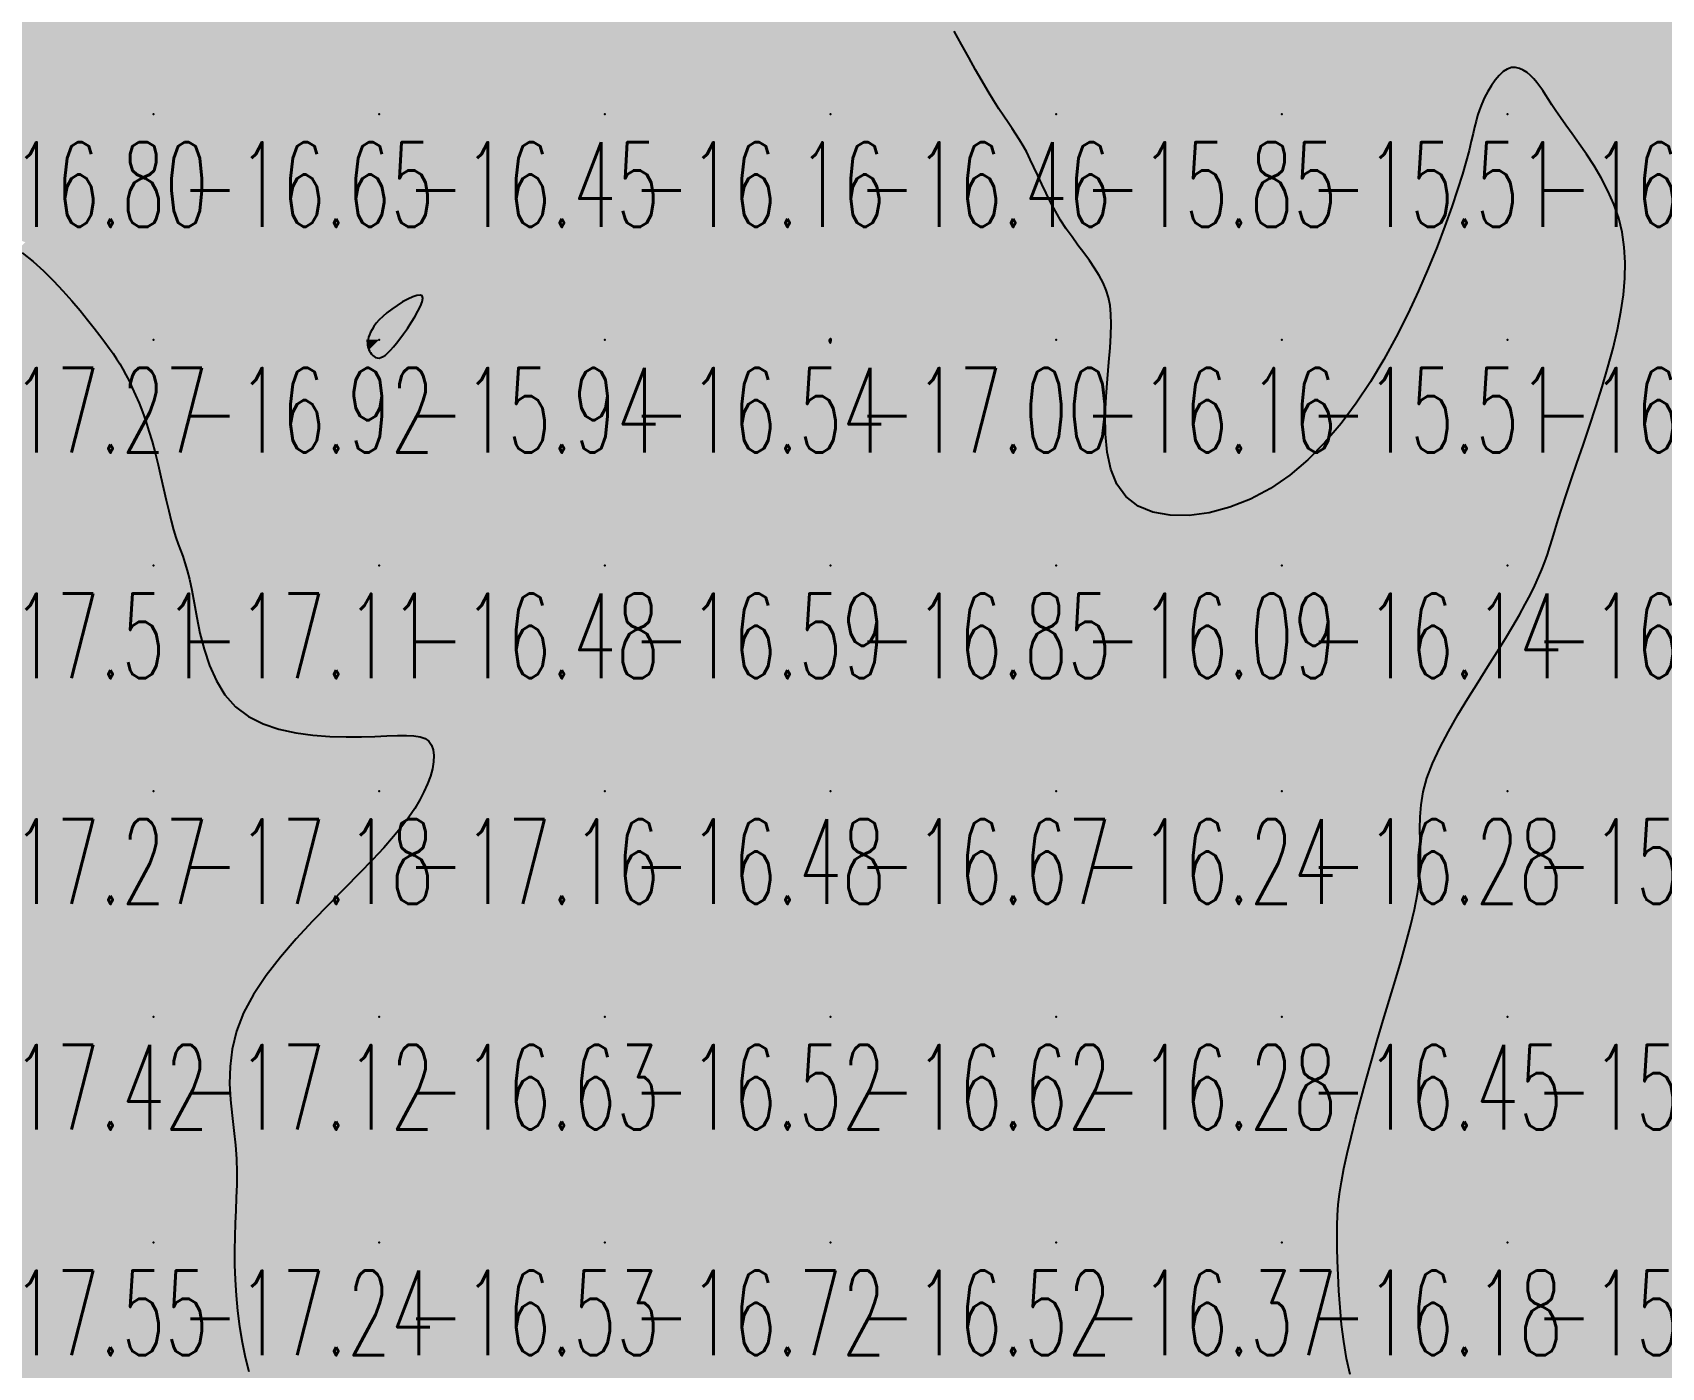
# Model space of a CAD drawing. Header units: millimetres. Extents: x 88261 to 90953, y 390274 to 392322.
# Drawn here: x 89624.9 to 89697.1, y 390741.7 to 390800.8 of the extents above; entities that cross this region are included whole.
import ezdxf
from ezdxf.enums import TextEntityAlignment as Align

# ---------------------------------------------------------------- set-up
doc = ezdxf.new("R2010")
doc.units = ezdxf.units.MM
doc.header["$LTSCALE"] = 25
for name, color, linetype in [('CN_03_00', 7, 'Continuous'), ('COTEAlt', 7, 'Continuous'), ('TN_COLORIAGE', 7, 'Continuous')]:
    doc.layers.add(name, color=color, linetype=linetype)
doc.styles.add('Simplex 1.0', font='Simplex.shx', dxfattribs={"width": 0.99, "height": 2.5})
doc.styles.get("Standard").update_dxf_attribs({"font": 'times.ttf'})

# ---------------------------------------------------------------- blocks, each defined once
blk = doc.blocks.new('COTE')
at = {"color": 0}
blk.add_point((0, 0), dxfattribs=at)
at = {"layer": 'COTEAlt'}
blk.add_attdef('ALT', text='', height=3.75, dxfattribs=at).set_placement((1.25, -1.25), align=Align.TOP_LEFT)

msp = doc.modelspace()

# ---------------------------------------------------------------- linework, layer by layer
at = {"layer": 'CN_03_00', "flags": 128}
for points, elevation in [([(89683.281, 390741.387), (89683.118, 390742.097), (89682.992, 390742.84), (89682.897, 390743.6), (89682.827, 390744.357), (89682.778, 390745.093), (89682.744, 390745.79), (89682.72, 390746.429), (89682.702, 390746.999), (89682.693, 390747.512), (89682.694, 390747.988), (89682.711, 390748.448), (89682.747, 390748.91), (89682.805, 390749.394), (89682.888, 390749.92), (89683, 390750.508), (89683.144, 390751.172), (89683.317, 390751.904), (89683.515, 390752.694), (89683.734, 390753.529), (89683.969, 390754.398), (89684.219, 390755.287), (89684.477, 390756.186), (89684.741, 390757.082), (89685.006, 390757.964), (89685.266, 390758.827), (89685.515, 390759.666), (89685.744, 390760.476), (89685.948, 390761.253), (89686.121, 390761.993), (89686.254, 390762.69), (89686.342, 390763.34), (89686.382, 390763.941), (89686.387, 390764.504), (89686.375, 390765.042), (89686.364, 390765.567), (89686.371, 390766.093), (89686.414, 390766.632), (89686.51, 390767.199), (89686.678, 390767.805), (89686.929, 390768.46), (89687.253, 390769.155), (89687.632, 390769.876), (89688.05, 390770.61), (89688.491, 390771.343), (89688.939, 390772.061), (89689.376, 390772.753), (89689.786, 390773.403), (89690.156, 390774.001), (89690.485, 390774.55), (89690.777, 390775.053), (89691.034, 390775.517), (89691.259, 390775.944), (89691.456, 390776.341), (89691.626, 390776.712), (89691.773, 390777.061), (89691.901, 390777.394), (89692.015, 390777.725), (89692.124, 390778.064), (89692.235, 390778.426), (89692.354, 390778.824), (89692.49, 390779.27), (89692.649, 390779.779), (89692.839, 390780.362), (89693.065, 390781.028), (89693.319, 390781.767), (89693.593, 390782.564), (89693.876, 390783.402), (89694.161, 390784.267), (89694.436, 390785.143), (89694.693, 390786.015), (89694.923, 390786.868), (89695.116, 390787.688), (89695.27, 390788.476), (89695.38, 390789.233), (89695.444, 390789.962), (89695.458, 390790.664), (89695.42, 390791.341), (89695.325, 390791.996), (89695.172, 390792.63), (89694.959, 390793.246), (89694.697, 390793.839), (89694.399, 390794.407), (89694.079, 390794.946), (89693.749, 390795.452), (89693.422, 390795.923), (89693.113, 390796.354), (89692.833, 390796.741), (89692.594, 390797.084), (89692.39, 390797.385), (89692.217, 390797.65), (89692.066, 390797.885), (89691.931, 390798.095), (89691.805, 390798.286), (89691.681, 390798.462), (89691.553, 390798.629), (89691.415, 390798.791), (89691.267, 390798.942), (89691.11, 390799.076), (89690.945, 390799.185), (89690.774, 390799.262), (89690.598, 390799.301), (89690.419, 390799.294), (89690.237, 390799.233), (89690.055, 390799.116), (89689.874, 390798.948), (89689.699, 390798.74), (89689.532, 390798.5), (89689.375, 390798.24), (89689.233, 390797.968), (89689.108, 390797.695), (89689.003, 390797.429), (89688.92, 390797.177), (89688.851, 390796.927), (89688.788, 390796.663), (89688.721, 390796.369), (89688.643, 390796.029), (89688.544, 390795.627), (89688.415, 390795.148), (89688.248, 390794.575), (89688.035, 390793.897), (89687.776, 390793.126), (89687.472, 390792.275), (89687.124, 390791.36), (89686.733, 390790.397), (89686.301, 390789.399), (89685.828, 390788.383), (89685.316, 390787.363), (89684.765, 390786.355), (89684.175, 390785.37), (89683.545, 390784.421), (89682.872, 390783.521), (89682.158, 390782.682), (89681.399, 390781.915), (89680.595, 390781.234), (89679.746, 390780.65), (89678.853, 390780.175), (89677.938, 390779.813), (89677.024, 390779.571), (89676.136, 390779.451), (89675.299, 390779.457), (89674.537, 390779.596), (89673.875, 390779.869), (89673.336, 390780.283), (89672.938, 390780.835), (89672.668, 390781.502), (89672.505, 390782.253), (89672.429, 390783.059), (89672.419, 390783.891), (89672.455, 390784.718), (89672.516, 390785.511), (89672.583, 390786.24), (89672.636, 390786.882), (89672.671, 390787.442), (89672.685, 390787.933), (89672.674, 390788.366), (89672.636, 390788.753), (89672.568, 390789.107), (89672.467, 390789.44), (89672.329, 390789.762), (89672.155, 390790.086), (89671.948, 390790.414), (89671.717, 390790.747), (89671.469, 390791.086), (89671.21, 390791.434), (89670.948, 390791.79), (89670.69, 390792.158), (89670.443, 390792.537), (89670.212, 390792.928), (89669.998, 390793.327), (89669.798, 390793.728), (89669.61, 390794.123), (89669.432, 390794.509), (89669.262, 390794.878), (89669.099, 390795.225), (89668.939, 390795.544), (89668.782, 390795.831), (89668.624, 390796.096), (89668.462, 390796.349), (89668.292, 390796.601), (89668.113, 390796.864), (89667.92, 390797.148), (89667.711, 390797.465), (89667.483, 390797.825), (89667.234, 390798.238), (89666.964, 390798.699), (89666.677, 390799.203), (89666.374, 390799.743), (89666.058, 390800.313), (89665.731, 390800.906)], -16), ([(89624.428, 390791.084), (89624.908, 390790.702), (89625.371, 390790.287), (89625.814, 390789.85), (89626.234, 390789.404), (89626.627, 390788.958), (89626.99, 390788.526), (89627.32, 390788.117), (89627.614, 390787.745), (89627.87, 390787.417), (89628.091, 390787.126), (89628.284, 390786.866), (89628.454, 390786.625), (89628.607, 390786.396), (89628.749, 390786.168), (89628.885, 390785.934), (89629.022, 390785.683), (89629.162, 390785.409), (89629.307, 390785.109), (89629.455, 390784.782), (89629.604, 390784.428), (89629.753, 390784.045), (89629.901, 390783.634), (89630.045, 390783.192), (89630.185, 390782.72), (89630.32, 390782.218), (89630.448, 390781.697), (89630.572, 390781.168), (89630.692, 390780.642), (89630.807, 390780.133), (89630.919, 390779.65), (89631.027, 390779.206), (89631.133, 390778.814), (89631.237, 390778.478), (89631.339, 390778.184), (89631.44, 390777.912), (89631.54, 390777.64), (89631.64, 390777.348), (89631.739, 390777.015), (89631.839, 390776.621), (89631.94, 390776.146), (89632.044, 390775.575), (89632.162, 390774.929), (89632.307, 390774.234), (89632.492, 390773.518), (89632.729, 390772.807), (89633.031, 390772.128), (89633.411, 390771.508), (89633.881, 390770.974), (89634.45, 390770.547), (89635.099, 390770.22), (89635.807, 390769.98), (89636.553, 390769.815), (89637.313, 390769.712), (89638.065, 390769.658), (89638.788, 390769.64), (89639.459, 390769.645), (89640.061, 390769.662), (89640.591, 390769.682), (89641.053, 390769.697), (89641.451, 390769.701), (89641.786, 390769.684), (89642.063, 390769.641), (89642.285, 390769.564), (89642.453, 390769.444), (89642.572, 390769.277), (89642.644, 390769.066), (89642.672, 390768.817), (89642.658, 390768.535), (89642.604, 390768.227), (89642.514, 390767.898), (89642.389, 390767.554), (89642.233, 390767.201), (89642.047, 390766.842), (89641.825, 390766.471), (89641.561, 390766.082), (89641.248, 390765.667), (89640.88, 390765.219), (89640.45, 390764.729), (89639.952, 390764.191), (89639.379, 390763.596), (89638.73, 390762.941), (89638.027, 390762.232), (89637.298, 390761.48), (89636.571, 390760.693), (89635.873, 390759.883), (89635.232, 390759.058), (89634.677, 390758.229), (89634.234, 390757.407), (89633.924, 390756.598), (89633.733, 390755.807), (89633.639, 390755.036), (89633.621, 390754.287), (89633.657, 390753.562), (89633.726, 390752.863), (89633.806, 390752.192), (89633.876, 390751.551), (89633.919, 390750.941), (89633.936, 390750.355), (89633.933, 390749.785), (89633.916, 390749.222), (89633.892, 390748.659), (89633.866, 390748.088), (89633.845, 390747.5), (89633.835, 390746.887), (89633.84, 390746.244), (89633.864, 390745.576), (89633.908, 390744.892), (89633.972, 390744.2), (89634.06, 390743.508), (89634.172, 390742.825), (89634.309, 390742.159), (89634.474, 390741.519)], -17)]:
    msp.add_lwpolyline(points, dxfattribs=dict(at, elevation=elevation))
for points, elevation in [([(89640.422, 390786.489), (89640.524, 390786.558), (89640.635, 390786.652), (89640.754, 390786.772), (89640.883, 390786.916), (89641.021, 390787.086), (89641.169, 390787.28), (89641.328, 390787.499), (89641.496, 390787.74), (89641.665, 390787.994), (89641.825, 390788.251), (89641.967, 390788.498), (89642.082, 390788.726), (89642.158, 390788.922), (89642.187, 390789.077), (89642.159, 390789.178), (89642.067, 390789.218), (89641.921, 390789.202), (89641.733, 390789.14), (89641.514, 390789.04), (89641.278, 390788.91), (89641.037, 390788.759), (89640.804, 390788.597), (89640.589, 390788.432), (89640.404, 390788.271), (89640.249, 390788.116), (89640.12, 390787.968), (89640.015, 390787.827), (89639.931, 390787.693), (89639.865, 390787.569), (89639.816, 390787.453), (89639.779, 390787.346), (89639.754, 390787.25), (89639.738, 390787.162), (89639.732, 390787.081), (89639.735, 390787.006), (89639.746, 390786.935), (89639.765, 390786.867), (89639.792, 390786.8), (89639.825, 390786.734), (89639.864, 390786.667), (89639.91, 390786.602), (89639.962, 390786.543), (89640.022, 390786.492), (89640.087, 390786.454), (89640.16, 390786.431), (89640.24, 390786.427), (89640.327, 390786.445), (89640.422, 390786.489)], -16), ([(89660.249, 390787.106), (89660.255, 390787.117), (89660.26, 390787.131), (89660.264, 390787.146), (89660.268, 390787.163), (89660.271, 390787.18), (89660.274, 390787.197), (89660.276, 390787.211), (89660.277, 390787.224), (89660.278, 390787.234), (89660.278, 390787.242), (89660.277, 390787.248), (89660.276, 390787.254), (89660.275, 390787.258), (89660.273, 390787.261), (89660.271, 390787.265), (89660.269, 390787.268), (89660.266, 390787.271), (89660.263, 390787.274), (89660.26, 390787.276), (89660.256, 390787.278), (89660.252, 390787.279), (89660.248, 390787.279), (89660.243, 390787.278), (89660.237, 390787.276), (89660.231, 390787.273), (89660.225, 390787.269), (89660.218, 390787.264), (89660.212, 390787.258), (89660.206, 390787.251), (89660.201, 390787.244), (89660.196, 390787.237), (89660.193, 390787.229), (89660.19, 390787.221), (89660.187, 390787.212), (89660.186, 390787.204), (89660.186, 390787.194), (89660.187, 390787.184), (89660.189, 390787.173), (89660.193, 390787.161), (89660.197, 390787.149), (89660.202, 390787.137), (89660.209, 390787.125), (89660.215, 390787.114), (89660.222, 390787.106), (89660.229, 390787.1), (89660.236, 390787.098), (89660.243, 390787.1), (89660.249, 390787.106)], -17)]:
    msp.add_lwpolyline(points, close=True, dxfattribs=dict(at, elevation=elevation))
at = {"layer": 'TN_COLORIAGE', "color": 183}
for points in [[(89620.249, 390797.239, -16.698), (89630.249, 390797.239, -16.698), (89630.249, 390807.239, -16.698)], [(89620.249, 390807.239, -16.698), (89620.249, 390797.239, -16.698), (89630.249, 390807.239, -16.698)], [(89630.249, 390807.239, -16.325), (89630.249, 390797.239, -16.325), (89640.249, 390807.239, -16.325)], [(89630.249, 390797.239, -16.325), (89640.249, 390797.239, -16.325), (89640.249, 390807.239, -16.325)], [(89640.249, 390807.239, -16.294), (89640.249, 390797.239, -16.294), (89650.249, 390807.239, -16.294)], [(89640.249, 390797.239, -16.294), (89650.249, 390797.239, -16.294), (89650.249, 390807.239, -16.294)], [(89650.249, 390807.239, -16.119), (89650.249, 390797.239, -16.119), (89660.249, 390807.239, -16.119)], [(89650.249, 390797.239, -16.119), (89660.249, 390797.239, -16.119), (89660.249, 390807.239, -16.119)], [(89660.249, 390797.239, -16), (89665.097, 390802.087, -16), (89660.249, 390807.239, -16), (89662.216, 390807.239, -16)], [(89665.097, 390802.087, -16.456), (89667.722, 390797.239, -16.456), (89660.249, 390797.239, -16.456)], [(89688.755, 390797.239, -16.087), (89690.249, 390799.874, -16.087), (89690.249, 390797.239, -16.087)], [(89691.674, 390798.665, -16.087), (89690.249, 390799.874, -16.087), (89690.249, 390797.239, -16.087)], [(89691.674, 390798.665, -16.087), (89692.372, 390797.239, -16.087), (89690.249, 390797.239, -16.087)], [(89620.249, 390793.018, -16.649), (89624.57, 390791.561, -16.649), (89620.249, 390797.239, -16.649), (89630.249, 390797.239, -16.649)], [(89628.038, 390787.239, -16.649), (89624.57, 390791.561, -16.649), (89630.249, 390787.239, -16.649), (89630.249, 390797.239, -16.649)], [(89630.249, 390797.239, -16.447), (89630.249, 390787.239, -16.447), (89640.249, 390797.239, -16.447)], [(89630.249, 390787.239, -16), (89639.667, 390787.239, -16), (89640.249, 390797.239, -16), (89640.249, 390788.372, -16)], [(89640.249, 390797.239, -16), (89640.249, 390788.372, -16), (89650.249, 390797.239, -16), (89642.873, 390789.864, -16)], [(89650.249, 390787.239, -16), (89641.211, 390787.239, -16), (89650.249, 390797.239, -16), (89642.873, 390789.864, -16)], [(89650.249, 390797.239, -16.456), (89650.249, 390787.239, -16.456), (89660.249, 390797.239, -16.456)], [(89660.187, 390787.239, -16.456), (89660.249, 390787.292, -16.456), (89650.249, 390787.239, -16.456), (89660.249, 390797.239, -16.456)], [(89660.249, 390787.292, -16), (89660.274, 390787.264, -16), (89660.249, 390797.239, -16), (89668.917, 390795.907, -16)], [(89668.917, 390795.907, -16.456), (89667.722, 390797.239, -16.456), (89660.249, 390797.239, -16.456)], [(89690.249, 390787.239, -16), (89685.724, 390787.239, -16), (89690.249, 390797.239, -16), (89688.752, 390795.742, -16)], [(89688.755, 390797.239, -16.087), (89688.752, 390795.742, -16.087), (89690.249, 390797.239, -16.087)], [(89690.249, 390787.239, -16), (89695.835, 390792.826, -16), (89690.249, 390797.239, -16), (89692.372, 390797.239, -16)], [(89660.283, 390787.239, -16), (89660.274, 390787.264, -16), (89670.249, 390787.239, -16), (89668.917, 390795.907, -16)], [(89668.917, 390795.907, -16.164), (89670.249, 390792.395, -16.164), (89670.249, 390787.239, -16.164)], [(89695.317, 390787.239, -16.407), (89695.835, 390792.826, -16.407), (89690.249, 390787.239, -16.407)], [(89672.744, 390789.735, -16.164), (89670.249, 390792.395, -16.164), (89670.249, 390787.239, -16.164)], [(89672.744, 390789.735, -16.164), (89672.749, 390787.239, -16.164), (89670.249, 390787.239, -16.164)], [(89628.038, 390787.239, -16.924), (89628.961, 390785.951, -16.924), (89630.249, 390787.239, -16.924)], [(89630.249, 390783.055, -16.924), (89628.961, 390785.951, -16.924), (89630.249, 390787.239, -16.924)], [(89630.249, 390783.055, -16), (89631.156, 390778.147, -16), (89630.249, 390787.239, -16), (89639.758, 390786.749, -16)], [(89639.758, 390786.749, -16.924), (89639.667, 390787.239, -16.924), (89630.249, 390787.239, -16.924)], [(89631.927, 390777.239, -16), (89631.156, 390778.147, -16), (89640.249, 390777.239, -16), (89639.758, 390786.749, -16)], [(89639.758, 390786.749, -16.477), (89640.249, 390786.171, -16.477), (89640.249, 390777.239, -16.477)], [(89650.249, 390787.239, -16), (89641.211, 390787.239, -16), (89640.249, 390777.239, -16), (89640.249, 390786.171, -16)], [(89640.249, 390777.239, -16.536), (89650.249, 390777.239, -16.536), (89650.249, 390787.239, -16.536)], [(89660.18, 390787.171, -16.536), (89660.187, 390787.239, -16.536), (89650.249, 390777.239, -16.536), (89650.249, 390787.239, -16.536)], [(89660.249, 390787.047, -16.586), (89660.18, 390787.171, -16.586), (89660.249, 390777.239, -16.586), (89650.249, 390777.239, -16.586)], [(89660.249, 390787.047, -16.164), (89660.283, 390787.239, -16.164), (89660.249, 390777.239, -16.164), (89670.249, 390787.239, -16.164)], [(89660.249, 390777.239, -16.164), (89670.249, 390777.239, -16.164), (89670.249, 390787.239, -16.164)], [(89670.249, 390787.239, -16), (89672.749, 390787.239, -16), (89670.249, 390777.239, -16), (89671.754, 390778.745, -16)], [(89690.249, 390787.239, -16), (89685.724, 390787.239, -16), (89680.249, 390777.239, -16), (89680.249, 390779.479, -16)], [(89680.249, 390777.239, -16.407), (89690.249, 390777.239, -16.407), (89690.249, 390787.239, -16.407)], [(89690.249, 390787.239, -16), (89695.317, 390787.239, -16), (89690.249, 390777.239, -16), (89692.432, 390779.423, -16)], [(89680.249, 390777.239, -16), (89680.249, 390779.479, -16), (89670.249, 390777.239, -16), (89671.754, 390778.745, -16)], [(89691.989, 390777.239, -16.111), (89692.432, 390779.423, -16.111), (89690.249, 390777.239, -16.111)], [(89631.927, 390777.239, -16.477), (89632.778, 390769.769, -16.477), (89640.249, 390777.239, -16.477)], [(89640.249, 390769.532, -16.477), (89632.778, 390769.769, -16.477), (89640.249, 390777.239, -16.477)], [(89642.982, 390769.973, -16.477), (89640.249, 390769.532, -16.477), (89650.249, 390777.239, -16.477), (89640.249, 390777.239, -16.477)], [(89642.982, 390769.973, -16.477), (89642.542, 390767.239, -16.477), (89650.249, 390777.239, -16.477), (89650.249, 390767.239, -16.477)], [(89650.249, 390777.239, -16.854), (89650.249, 390767.239, -16.854), (89660.249, 390777.239, -16.854)], [(89650.249, 390767.239, -16.854), (89660.249, 390767.239, -16.854), (89660.249, 390777.239, -16.854)], [(89660.249, 390777.239, -16.087), (89660.249, 390767.239, -16.087), (89670.249, 390777.239, -16.087)], [(89660.249, 390767.239, -16.087), (89670.249, 390767.239, -16.087), (89670.249, 390777.239, -16.087)], [(89670.249, 390777.239, -16.142), (89670.249, 390767.239, -16.142), (89680.249, 390777.239, -16.142)], [(89670.249, 390767.239, -16.142), (89680.249, 390767.239, -16.142), (89680.249, 390777.239, -16.142)], [(89680.249, 390777.239, -16.111), (89680.249, 390767.239, -16.111), (89690.249, 390777.239, -16.111)], [(89680.249, 390767.239, -16), (89685.73, 390767.239, -16), (89690.249, 390777.239, -16), (89690.249, 390773.984, -16)], [(89691.989, 390777.239, -16.111), (89690.249, 390773.984, -16.111), (89690.249, 390777.239, -16.111)], [(89640.249, 390764.275, -16.477), (89642.542, 390767.239, -16.477), (89640.249, 390757.239, -16.477), (89650.249, 390767.239, -16.477)], [(89640.249, 390757.239, -16.477), (89650.249, 390757.239, -16.477), (89650.249, 390767.239, -16.477)], [(89650.249, 390767.239, -16.673), (89650.249, 390757.239, -16.673), (89660.249, 390767.239, -16.673)], [(89650.249, 390757.239, -16.673), (89660.249, 390757.239, -16.673), (89660.249, 390767.239, -16.673)], [(89660.249, 390767.239, -16.242), (89660.249, 390757.239, -16.242), (89670.249, 390767.239, -16.242)], [(89660.249, 390757.239, -16.242), (89670.249, 390757.239, -16.242), (89670.249, 390767.239, -16.242)], [(89670.249, 390767.239, -16.278), (89670.249, 390757.239, -16.278), (89680.249, 390767.239, -16.278)], [(89670.249, 390757.239, -16.278), (89680.249, 390757.239, -16.278), (89680.249, 390767.239, -16.278)], [(89680.249, 390757.239, -16), (89686.9, 390763.89, -16), (89680.249, 390767.239, -16), (89685.73, 390767.239, -16)], [(89632.735, 390757.239, -16.631), (89640.249, 390764.275, -16.631), (89640.249, 390757.239, -16.631)], [(89684.724, 390757.239, -16.455), (89686.9, 390763.89, -16.455), (89680.249, 390757.239, -16.455)], [(89632.735, 390757.239, -16.631), (89634.216, 390751.207, -16.631), (89640.249, 390757.239, -16.631)], [(89634.216, 390751.207, -16.53), (89633.656, 390747.239, -16.53), (89640.249, 390757.239, -16.53), (89640.249, 390747.239, -16.53)], [(89640.249, 390757.239, -16.52), (89640.249, 390747.239, -16.52), (89650.249, 390757.239, -16.52)], [(89640.249, 390747.239, -16.52), (89650.249, 390747.239, -16.52), (89650.249, 390757.239, -16.52)], [(89650.249, 390757.239, -16.623), (89650.249, 390747.239, -16.623), (89660.249, 390757.239, -16.623)], [(89650.249, 390747.239, -16.623), (89660.249, 390747.239, -16.623), (89660.249, 390757.239, -16.623)], [(89660.249, 390757.239, -16.282), (89660.249, 390747.239, -16.282), (89670.249, 390757.239, -16.282)], [(89660.249, 390747.239, -16.282), (89670.249, 390747.239, -16.282), (89670.249, 390757.239, -16.282)], [(89670.249, 390757.239, -16.455), (89670.249, 390747.239, -16.455), (89680.249, 390757.239, -16.455)], [(89670.249, 390747.239, -16.455), (89680.249, 390747.239, -16.455), (89680.249, 390757.239, -16.455)], [(89680.249, 390757.239, -16), (89684.724, 390757.239, -16), (89680.249, 390747.239, -16), (89682.652, 390749.642, -16)], [(89682.652, 390749.642, -16.178), (89682.672, 390747.239, -16.178), (89680.249, 390747.239, -16.178)], [(89633.656, 390747.239, -16.53), (89634.167, 390741.158, -16.53), (89640.249, 390747.239, -16.53)], [(89636.52, 390737.239, -16.53), (89634.167, 390741.158, -16.53), (89640.249, 390737.239, -16.53), (89640.249, 390747.239, -16.53)], [(89640.249, 390747.239, -16.721), (89640.249, 390737.239, -16.721), (89650.249, 390747.239, -16.721)], [(89648.885, 390737.239, -16.721), (89650.249, 390738.165, -16.721), (89640.249, 390737.239, -16.721), (89650.249, 390747.239, -16.721)], [(89650.249, 390738.165, -16.522), (89650.811, 390737.802, -16.522), (89650.249, 390747.239, -16.522), (89660.249, 390747.239, -16.522)], [(89650.811, 390737.802, -16.474), (89650.762, 390737.239, -16.474), (89660.249, 390747.239, -16.474), (89660.249, 390737.239, -16.474)], [(89660.249, 390747.239, -16.372), (89660.249, 390737.239, -16.372), (89670.249, 390747.239, -16.372)], [(89660.249, 390737.239, -16.372), (89670.249, 390737.239, -16.372), (89670.249, 390747.239, -16.372)], [(89670.249, 390747.239, -16.178), (89670.249, 390737.239, -16.178), (89680.249, 390747.239, -16.178)], [(89670.249, 390737.239, -16.178), (89680.249, 390737.239, -16.178), (89680.249, 390747.239, -16.178)], [(89680.249, 390737.239, -16), (89682.984, 390739.975, -16), (89680.249, 390747.239, -16), (89682.672, 390747.239, -16)]]:
    msp.add_solid(points, dxfattribs=at)
at = {"layer": 'TN_COLORIAGE', "color": 241}
for points in [[(89667.722, 390797.239, -15.516), (89665.097, 390802.087, -15.516), (89670.249, 390797.239, -15.516), (89670.249, 390807.239, -15.516)], [(89670.249, 390807.239, -15.505), (89670.249, 390797.239, -15.505), (89680.249, 390807.239, -15.505)], [(89670.249, 390797.239, -15.505), (89680.249, 390797.239, -15.505), (89680.249, 390807.239, -15.505)], [(89680.249, 390807.239, -15.758), (89680.249, 390797.239, -15.758), (89690.249, 390807.239, -15.758)], [(89690.249, 390799.874, -15.507), (89688.755, 390797.239, -15.507), (89690.249, 390807.239, -15.507), (89680.249, 390797.239, -15.507)], [(89690.249, 390799.874, -15.479), (89691.674, 390798.665, -15.479), (89690.249, 390807.239, -15.479), (89700.249, 390807.239, -15.479)], [(89692.372, 390797.239, -15.479), (89691.674, 390798.665, -15.479), (89700.249, 390797.239, -15.479), (89700.249, 390807.239, -15.479)], [(89667.722, 390797.239, -15.846), (89668.917, 390795.907, -15.846), (89670.249, 390797.239, -15.846)], [(89670.249, 390792.395, -15.846), (89668.917, 390795.907, -15.846), (89670.249, 390797.239, -15.846)], [(89670.249, 390792.395, -15.507), (89672.744, 390789.735, -15.507), (89670.249, 390797.239, -15.507), (89680.249, 390797.239, -15.507)], [(89672.749, 390787.239, -15.507), (89672.744, 390789.735, -15.507), (89680.249, 390787.239, -15.507), (89680.249, 390797.239, -15.507)], [(89688.752, 390795.742, -15.507), (89688.755, 390797.239, -15.507), (89680.249, 390787.239, -15.507), (89680.249, 390797.239, -15.507)], [(89692.372, 390797.239, -15.679), (89695.835, 390792.826, -15.679), (89700.249, 390797.239, -15.679)], [(89695.835, 390792.826, -15.604), (89695.317, 390787.239, -15.604), (89700.249, 390797.239, -15.604), (89700.249, 390787.239, -15.604)], [(89688.752, 390795.742, -15.508), (89685.724, 390787.239, -15.508), (89680.249, 390787.239, -15.508)], [(89642.873, 390789.864, -15.943), (89640.249, 390788.372, -15.943), (89640.249, 390787.239, -15.943)], [(89642.873, 390789.864, -15.943), (89641.211, 390787.239, -15.943), (89640.249, 390787.239, -15.943)], [(89640.249, 390788.372, -15.943), (89639.667, 390787.239, -15.943), (89640.249, 390787.239, -15.943)], [(89639.667, 390787.239, -15.943), (89639.758, 390786.749, -15.943), (89640.249, 390787.239, -15.943)], [(89640.249, 390786.171, -15.943), (89639.758, 390786.749, -15.943), (89640.249, 390787.239, -15.943)], [(89640.249, 390786.171, -15.943), (89641.211, 390787.239, -15.943), (89640.249, 390787.239, -15.943)], [(89671.754, 390778.745, -15.508), (89672.749, 390787.239, -15.508), (89680.249, 390787.239, -15.508)], [(89671.754, 390778.745, -15.508), (89680.249, 390779.479, -15.508), (89680.249, 390787.239, -15.508)], [(89680.249, 390779.479, -15.508), (89685.724, 390787.239, -15.508), (89680.249, 390787.239, -15.508)], [(89692.432, 390779.423, -15.476), (89691.989, 390777.239, -15.476), (89700.249, 390787.239, -15.476), (89700.249, 390777.239, -15.476)], [(89692.432, 390779.423, -15.604), (89695.317, 390787.239, -15.604), (89700.249, 390787.239, -15.604)], [(89690.249, 390773.984, -15.476), (89691.989, 390777.239, -15.476), (89690.249, 390767.239, -15.476), (89700.249, 390777.239, -15.476)], [(89690.249, 390767.239, -15.476), (89700.249, 390767.239, -15.476), (89700.249, 390777.239, -15.476)], [(89690.249, 390773.984, -15.771), (89685.73, 390767.239, -15.771), (89690.249, 390767.239, -15.771)], [(89686.9, 390763.89, -15.439), (89684.724, 390757.239, -15.439), (89690.249, 390767.239, -15.439), (89690.249, 390757.239, -15.439)], [(89685.73, 390767.239, -15.771), (89686.9, 390763.89, -15.771), (89690.249, 390767.239, -15.771)], [(89690.249, 390767.239, -15.337), (89690.249, 390757.239, -15.337), (89700.249, 390767.239, -15.337)], [(89690.249, 390757.239, -15.337), (89700.249, 390757.239, -15.337), (89700.249, 390767.239, -15.337)], [(89682.652, 390749.642, -15.439), (89684.724, 390757.239, -15.439), (89690.249, 390757.239, -15.439)], [(89682.672, 390747.239, -15.439), (89682.652, 390749.642, -15.439), (89690.249, 390747.239, -15.439), (89690.249, 390757.239, -15.439)], [(89690.249, 390757.239, -15.291), (89690.249, 390747.239, -15.291), (89700.249, 390757.239, -15.291)], [(89690.249, 390747.239, -15.291), (89700.249, 390747.239, -15.291), (89700.249, 390757.239, -15.291)], [(89682.672, 390747.239, -15.445), (89682.984, 390739.975, -15.445), (89690.249, 390747.239, -15.445)], [(89686.303, 390737.239, -15.445), (89682.984, 390739.975, -15.445), (89690.249, 390737.239, -15.445), (89690.249, 390747.239, -15.445)], [(89690.249, 390747.239, -15.714), (89690.249, 390737.239, -15.714), (89700.249, 390747.239, -15.714)], [(89690.249, 390737.239, -15.714), (89700.249, 390737.239, -15.714), (89700.249, 390747.239, -15.714)]]:
    msp.add_solid(points, dxfattribs=at)
at = {"layer": 'TN_COLORIAGE', "color": 193}
for points in [[(89624.57, 390791.561, -17.267), (89628.038, 390787.239, -17.267), (89620.249, 390787.239, -17.267)], [(89620.249, 390777.239, -17), (89628.961, 390785.951, -17), (89620.249, 390787.239, -17), (89628.038, 390787.239, -17)], [(89660.187, 390787.239, -17.003), (89660.18, 390787.171, -17.003), (89660.249, 390787.239, -17.003)], [(89660.18, 390787.171, -17.003), (89660.249, 390787.047, -17.003), (89660.249, 390787.239, -17.003)], [(89660.249, 390787.292, -17.003), (89660.187, 390787.239, -17.003), (89660.249, 390787.239, -17.003)], [(89660.274, 390787.264, -17.003), (89660.249, 390787.292, -17.003), (89660.249, 390787.239, -17.003)], [(89660.274, 390787.264, -17.003), (89660.283, 390787.239, -17.003), (89660.249, 390787.239, -17.003)], [(89660.283, 390787.239, -17.003), (89660.249, 390787.047, -17.003), (89660.249, 390787.239, -17.003)], [(89620.249, 390777.239, -17), (89628.961, 390785.951, -17), (89630.249, 390777.239, -17), (89630.249, 390783.055, -17)], [(89631.156, 390778.147, -17.105), (89630.249, 390783.055, -17.105), (89630.249, 390777.239, -17.105)], [(89631.156, 390778.147, -17.105), (89631.927, 390777.239, -17.105), (89630.249, 390777.239, -17.105)], [(89620.249, 390767.239, -17.105), (89630.249, 390767.239, -17.105), (89630.249, 390777.239, -17.105)], [(89620.249, 390777.239, -17.105), (89620.249, 390767.239, -17.105), (89630.249, 390777.239, -17.105)], [(89630.249, 390767.239, -17), (89632.778, 390769.769, -17), (89630.249, 390777.239, -17), (89631.927, 390777.239, -17)], [(89630.249, 390767.239, -17), (89632.778, 390769.769, -17), (89640.249, 390767.239, -17), (89640.249, 390769.532, -17)], [(89640.249, 390769.532, -17.156), (89642.982, 390769.973, -17.156), (89640.249, 390767.239, -17.156)], [(89642.542, 390767.239, -17.156), (89642.982, 390769.973, -17.156), (89640.249, 390767.239, -17.156)], [(89620.249, 390757.239, -17.177), (89630.249, 390757.239, -17.177), (89630.249, 390767.239, -17.177)], [(89620.249, 390767.239, -17.177), (89620.249, 390757.239, -17.177), (89630.249, 390767.239, -17.177)], [(89630.249, 390767.239, -17.156), (89630.249, 390757.239, -17.156), (89640.249, 390767.239, -17.156)], [(89640.249, 390767.239, -17), (89640.249, 390764.275, -17), (89630.249, 390757.239, -17), (89632.735, 390757.239, -17)], [(89642.542, 390767.239, -17.156), (89640.249, 390764.275, -17.156), (89640.249, 390767.239, -17.156)], [(89620.249, 390757.239, -17.122), (89620.249, 390747.239, -17.122), (89630.249, 390757.239, -17.122)], [(89620.249, 390747.239, -17.122), (89630.249, 390747.239, -17.122), (89630.249, 390757.239, -17.122)], [(89630.249, 390747.239, -17), (89634.216, 390751.207, -17), (89630.249, 390757.239, -17), (89632.735, 390757.239, -17)], [(89633.656, 390747.239, -17.243), (89634.216, 390751.207, -17.243), (89630.249, 390747.239, -17.243)], [(89620.249, 390737.239, -17.243), (89630.249, 390737.239, -17.243), (89630.249, 390747.239, -17.243)], [(89620.249, 390747.239, -17.243), (89620.249, 390737.239, -17.243), (89630.249, 390747.239, -17.243)], [(89630.249, 390737.239, -17), (89634.167, 390741.158, -17), (89630.249, 390747.239, -17), (89633.656, 390747.239, -17)]]:
    msp.add_solid(points, dxfattribs=at)

# ---------------------------------------------------------------- block references
at = {"layer": 'COTEAlt'}
ref = msp.add_blockref('COTE', (89620.249, 390797.239), dxfattribs=at)
ref.add_attrib('ALT', '-16.80', dxfattribs={"height": 3.75, "style": 'Simplex 1.0', "width": 0.6}).set_placement((89621.499, 390795.989), align=Align.TOP_LEFT)
ref = msp.add_blockref('COTE', (89630.249, 390797.239), dxfattribs=at)
ref.add_attrib('ALT', '-16.65', dxfattribs={"height": 3.75, "style": 'Simplex 1.0', "width": 0.6}).set_placement((89631.499, 390795.989), align=Align.TOP_LEFT)
ref = msp.add_blockref('COTE', (89640.249, 390797.239), dxfattribs=at)
ref.add_attrib('ALT', '-16.45', dxfattribs={"height": 3.75, "style": 'Simplex 1.0', "width": 0.6}).set_placement((89641.499, 390795.989), align=Align.TOP_LEFT)
ref = msp.add_blockref('COTE', (89650.249, 390797.239), dxfattribs=at)
ref.add_attrib('ALT', '-16.16', dxfattribs={"height": 3.75, "style": 'Simplex 1.0', "width": 0.6}).set_placement((89651.499, 390795.989), align=Align.TOP_LEFT)
ref = msp.add_blockref('COTE', (89660.249, 390797.239), dxfattribs=at)
ref.add_attrib('ALT', '-16.46', dxfattribs={"height": 3.75, "style": 'Simplex 1.0', "width": 0.6}).set_placement((89661.499, 390795.989), align=Align.TOP_LEFT)
ref = msp.add_blockref('COTE', (89670.249, 390797.239), dxfattribs=at)
ref.add_attrib('ALT', '-15.85', dxfattribs={"height": 3.75, "style": 'Simplex 1.0', "width": 0.6}).set_placement((89671.499, 390795.989), align=Align.TOP_LEFT)
ref = msp.add_blockref('COTE', (89680.249, 390797.239), dxfattribs=at)
ref.add_attrib('ALT', '-15.51', dxfattribs={"height": 3.75, "style": 'Simplex 1.0', "width": 0.6}).set_placement((89681.499, 390795.989), align=Align.TOP_LEFT)
ref = msp.add_blockref('COTE', (89690.249, 390797.239), dxfattribs=at)
ref.add_attrib('ALT', '-16.09', dxfattribs={"height": 3.75, "style": 'Simplex 1.0', "width": 0.6}).set_placement((89691.499, 390795.989), align=Align.TOP_LEFT)
ref = msp.add_blockref('COTE', (89620.249, 390787.239), dxfattribs=at)
ref.add_attrib('ALT', '-17.27', dxfattribs={"height": 3.75, "style": 'Simplex 1.0', "width": 0.6}).set_placement((89621.499, 390785.989), align=Align.TOP_LEFT)
ref = msp.add_blockref('COTE', (89630.249, 390787.239), dxfattribs=at)
ref.add_attrib('ALT', '-16.92', dxfattribs={"height": 3.75, "style": 'Simplex 1.0', "width": 0.6}).set_placement((89631.499, 390785.989), align=Align.TOP_LEFT)
ref = msp.add_blockref('COTE', (89640.249, 390787.239), dxfattribs=at)
ref.add_attrib('ALT', '-15.94', dxfattribs={"height": 3.75, "style": 'Simplex 1.0', "width": 0.6}).set_placement((89641.499, 390785.989), align=Align.TOP_LEFT)
ref = msp.add_blockref('COTE', (89650.249, 390787.239), dxfattribs=at)
ref.add_attrib('ALT', '-16.54', dxfattribs={"height": 3.75, "style": 'Simplex 1.0', "width": 0.6}).set_placement((89651.499, 390785.989), align=Align.TOP_LEFT)
ref = msp.add_blockref('COTE', (89660.249, 390787.239), dxfattribs=at)
ref.add_attrib('ALT', '-17.00', dxfattribs={"height": 3.75, "style": 'Simplex 1.0', "width": 0.6}).set_placement((89661.499, 390785.989), align=Align.TOP_LEFT)
ref = msp.add_blockref('COTE', (89670.249, 390787.239), dxfattribs=at)
ref.add_attrib('ALT', '-16.16', dxfattribs={"height": 3.75, "style": 'Simplex 1.0', "width": 0.6}).set_placement((89671.499, 390785.989), align=Align.TOP_LEFT)
ref = msp.add_blockref('COTE', (89680.249, 390787.239), dxfattribs=at)
ref.add_attrib('ALT', '-15.51', dxfattribs={"height": 3.75, "style": 'Simplex 1.0', "width": 0.6}).set_placement((89681.499, 390785.989), align=Align.TOP_LEFT)
ref = msp.add_blockref('COTE', (89690.249, 390787.239), dxfattribs=at)
ref.add_attrib('ALT', '-16.41', dxfattribs={"height": 3.75, "style": 'Simplex 1.0', "width": 0.6}).set_placement((89691.499, 390785.989), align=Align.TOP_LEFT)
ref = msp.add_blockref('COTE', (89620.249, 390777.239), dxfattribs=at)
ref.add_attrib('ALT', '-17.51', dxfattribs={"height": 3.75, "style": 'Simplex 1.0', "width": 0.6}).set_placement((89621.499, 390775.989), align=Align.TOP_LEFT)
ref = msp.add_blockref('COTE', (89630.249, 390777.239), dxfattribs=at)
ref.add_attrib('ALT', '-17.11', dxfattribs={"height": 3.75, "style": 'Simplex 1.0', "width": 0.6}).set_placement((89631.499, 390775.989), align=Align.TOP_LEFT)
ref = msp.add_blockref('COTE', (89640.249, 390777.239), dxfattribs=at)
ref.add_attrib('ALT', '-16.48', dxfattribs={"height": 3.75, "style": 'Simplex 1.0', "width": 0.6}).set_placement((89641.499, 390775.989), align=Align.TOP_LEFT)
ref = msp.add_blockref('COTE', (89650.249, 390777.239), dxfattribs=at)
ref.add_attrib('ALT', '-16.59', dxfattribs={"height": 3.75, "style": 'Simplex 1.0', "width": 0.6}).set_placement((89651.499, 390775.989), align=Align.TOP_LEFT)
ref = msp.add_blockref('COTE', (89660.249, 390777.239), dxfattribs=at)
ref.add_attrib('ALT', '-16.85', dxfattribs={"height": 3.75, "style": 'Simplex 1.0', "width": 0.6}).set_placement((89661.499, 390775.989), align=Align.TOP_LEFT)
ref = msp.add_blockref('COTE', (89670.249, 390777.239), dxfattribs=at)
ref.add_attrib('ALT', '-16.09', dxfattribs={"height": 3.75, "style": 'Simplex 1.0', "width": 0.6}).set_placement((89671.499, 390775.989), align=Align.TOP_LEFT)
ref = msp.add_blockref('COTE', (89680.249, 390777.239), dxfattribs=at)
ref.add_attrib('ALT', '-16.14', dxfattribs={"height": 3.75, "style": 'Simplex 1.0', "width": 0.6}).set_placement((89681.499, 390775.989), align=Align.TOP_LEFT)
ref = msp.add_blockref('COTE', (89690.249, 390777.239), dxfattribs=at)
ref.add_attrib('ALT', '-16.11', dxfattribs={"height": 3.75, "style": 'Simplex 1.0', "width": 0.6}).set_placement((89691.499, 390775.989), align=Align.TOP_LEFT)
ref = msp.add_blockref('COTE', (89620.249, 390767.239), dxfattribs=at)
ref.add_attrib('ALT', '-17.27', dxfattribs={"height": 3.75, "style": 'Simplex 1.0', "width": 0.6}).set_placement((89621.499, 390765.989), align=Align.TOP_LEFT)
ref = msp.add_blockref('COTE', (89630.249, 390767.239), dxfattribs=at)
ref.add_attrib('ALT', '-17.18', dxfattribs={"height": 3.75, "style": 'Simplex 1.0', "width": 0.6}).set_placement((89631.499, 390765.989), align=Align.TOP_LEFT)
ref = msp.add_blockref('COTE', (89640.249, 390767.239), dxfattribs=at)
ref.add_attrib('ALT', '-17.16', dxfattribs={"height": 3.75, "style": 'Simplex 1.0', "width": 0.6}).set_placement((89641.499, 390765.989), align=Align.TOP_LEFT)
ref = msp.add_blockref('COTE', (89650.249, 390767.239), dxfattribs=at)
ref.add_attrib('ALT', '-16.48', dxfattribs={"height": 3.75, "style": 'Simplex 1.0', "width": 0.6}).set_placement((89651.499, 390765.989), align=Align.TOP_LEFT)
ref = msp.add_blockref('COTE', (89660.249, 390767.239), dxfattribs=at)
ref.add_attrib('ALT', '-16.67', dxfattribs={"height": 3.75, "style": 'Simplex 1.0', "width": 0.6}).set_placement((89661.499, 390765.989), align=Align.TOP_LEFT)
ref = msp.add_blockref('COTE', (89670.249, 390767.239), dxfattribs=at)
ref.add_attrib('ALT', '-16.24', dxfattribs={"height": 3.75, "style": 'Simplex 1.0', "width": 0.6}).set_placement((89671.499, 390765.989), align=Align.TOP_LEFT)
ref = msp.add_blockref('COTE', (89680.249, 390767.239), dxfattribs=at)
ref.add_attrib('ALT', '-16.28', dxfattribs={"height": 3.75, "style": 'Simplex 1.0', "width": 0.6}).set_placement((89681.499, 390765.989), align=Align.TOP_LEFT)
ref = msp.add_blockref('COTE', (89690.249, 390767.239), dxfattribs=at)
ref.add_attrib('ALT', '-15.77', dxfattribs={"height": 3.75, "style": 'Simplex 1.0', "width": 0.6}).set_placement((89691.499, 390765.989), align=Align.TOP_LEFT)
ref = msp.add_blockref('COTE', (89620.249, 390757.239), dxfattribs=at)
ref.add_attrib('ALT', '-17.42', dxfattribs={"height": 3.75, "style": 'Simplex 1.0', "width": 0.6}).set_placement((89621.499, 390755.989), align=Align.TOP_LEFT)
ref = msp.add_blockref('COTE', (89630.249, 390757.239), dxfattribs=at)
ref.add_attrib('ALT', '-17.12', dxfattribs={"height": 3.75, "style": 'Simplex 1.0', "width": 0.6}).set_placement((89631.499, 390755.989), align=Align.TOP_LEFT)
ref = msp.add_blockref('COTE', (89640.249, 390757.239), dxfattribs=at)
ref.add_attrib('ALT', '-16.63', dxfattribs={"height": 3.75, "style": 'Simplex 1.0', "width": 0.6}).set_placement((89641.499, 390755.989), align=Align.TOP_LEFT)
ref = msp.add_blockref('COTE', (89650.249, 390757.239), dxfattribs=at)
ref.add_attrib('ALT', '-16.52', dxfattribs={"height": 3.75, "style": 'Simplex 1.0', "width": 0.6}).set_placement((89651.499, 390755.989), align=Align.TOP_LEFT)
ref = msp.add_blockref('COTE', (89660.249, 390757.239), dxfattribs=at)
ref.add_attrib('ALT', '-16.62', dxfattribs={"height": 3.75, "style": 'Simplex 1.0', "width": 0.6}).set_placement((89661.499, 390755.989), align=Align.TOP_LEFT)
ref = msp.add_blockref('COTE', (89670.249, 390757.239), dxfattribs=at)
ref.add_attrib('ALT', '-16.28', dxfattribs={"height": 3.75, "style": 'Simplex 1.0', "width": 0.6}).set_placement((89671.499, 390755.989), align=Align.TOP_LEFT)
ref = msp.add_blockref('COTE', (89680.249, 390757.239), dxfattribs=at)
ref.add_attrib('ALT', '-16.45', dxfattribs={"height": 3.75, "style": 'Simplex 1.0', "width": 0.6}).set_placement((89681.499, 390755.989), align=Align.TOP_LEFT)
ref = msp.add_blockref('COTE', (89690.249, 390757.239), dxfattribs=at)
ref.add_attrib('ALT', '-15.44', dxfattribs={"height": 3.75, "style": 'Simplex 1.0', "width": 0.6}).set_placement((89691.499, 390755.989), align=Align.TOP_LEFT)
ref = msp.add_blockref('COTE', (89620.249, 390747.239), dxfattribs=at)
ref.add_attrib('ALT', '-17.55', dxfattribs={"height": 3.75, "style": 'Simplex 1.0', "width": 0.6}).set_placement((89621.499, 390745.989), align=Align.TOP_LEFT)
ref = msp.add_blockref('COTE', (89630.249, 390747.239), dxfattribs=at)
ref.add_attrib('ALT', '-17.24', dxfattribs={"height": 3.75, "style": 'Simplex 1.0', "width": 0.6}).set_placement((89631.499, 390745.989), align=Align.TOP_LEFT)
ref = msp.add_blockref('COTE', (89640.249, 390747.239), dxfattribs=at)
ref.add_attrib('ALT', '-16.53', dxfattribs={"height": 3.75, "style": 'Simplex 1.0', "width": 0.6}).set_placement((89641.499, 390745.989), align=Align.TOP_LEFT)
ref = msp.add_blockref('COTE', (89650.249, 390747.239), dxfattribs=at)
ref.add_attrib('ALT', '-16.72', dxfattribs={"height": 3.75, "style": 'Simplex 1.0', "width": 0.6}).set_placement((89651.499, 390745.989), align=Align.TOP_LEFT)
ref = msp.add_blockref('COTE', (89660.249, 390747.239), dxfattribs=at)
ref.add_attrib('ALT', '-16.52', dxfattribs={"height": 3.75, "style": 'Simplex 1.0', "width": 0.6}).set_placement((89661.499, 390745.989), align=Align.TOP_LEFT)
ref = msp.add_blockref('COTE', (89670.249, 390747.239), dxfattribs=at)
ref.add_attrib('ALT', '-16.37', dxfattribs={"height": 3.75, "style": 'Simplex 1.0', "width": 0.6}).set_placement((89671.499, 390745.989), align=Align.TOP_LEFT)
ref = msp.add_blockref('COTE', (89680.249, 390747.239), dxfattribs=at)
ref.add_attrib('ALT', '-16.18', dxfattribs={"height": 3.75, "style": 'Simplex 1.0', "width": 0.6}).set_placement((89681.499, 390745.989), align=Align.TOP_LEFT)
ref = msp.add_blockref('COTE', (89690.249, 390747.239), dxfattribs=at)
ref.add_attrib('ALT', '-15.44', dxfattribs={"height": 3.75, "style": 'Simplex 1.0', "width": 0.6}).set_placement((89691.499, 390745.989), align=Align.TOP_LEFT)

doc.saveas('drawing.dxf')
